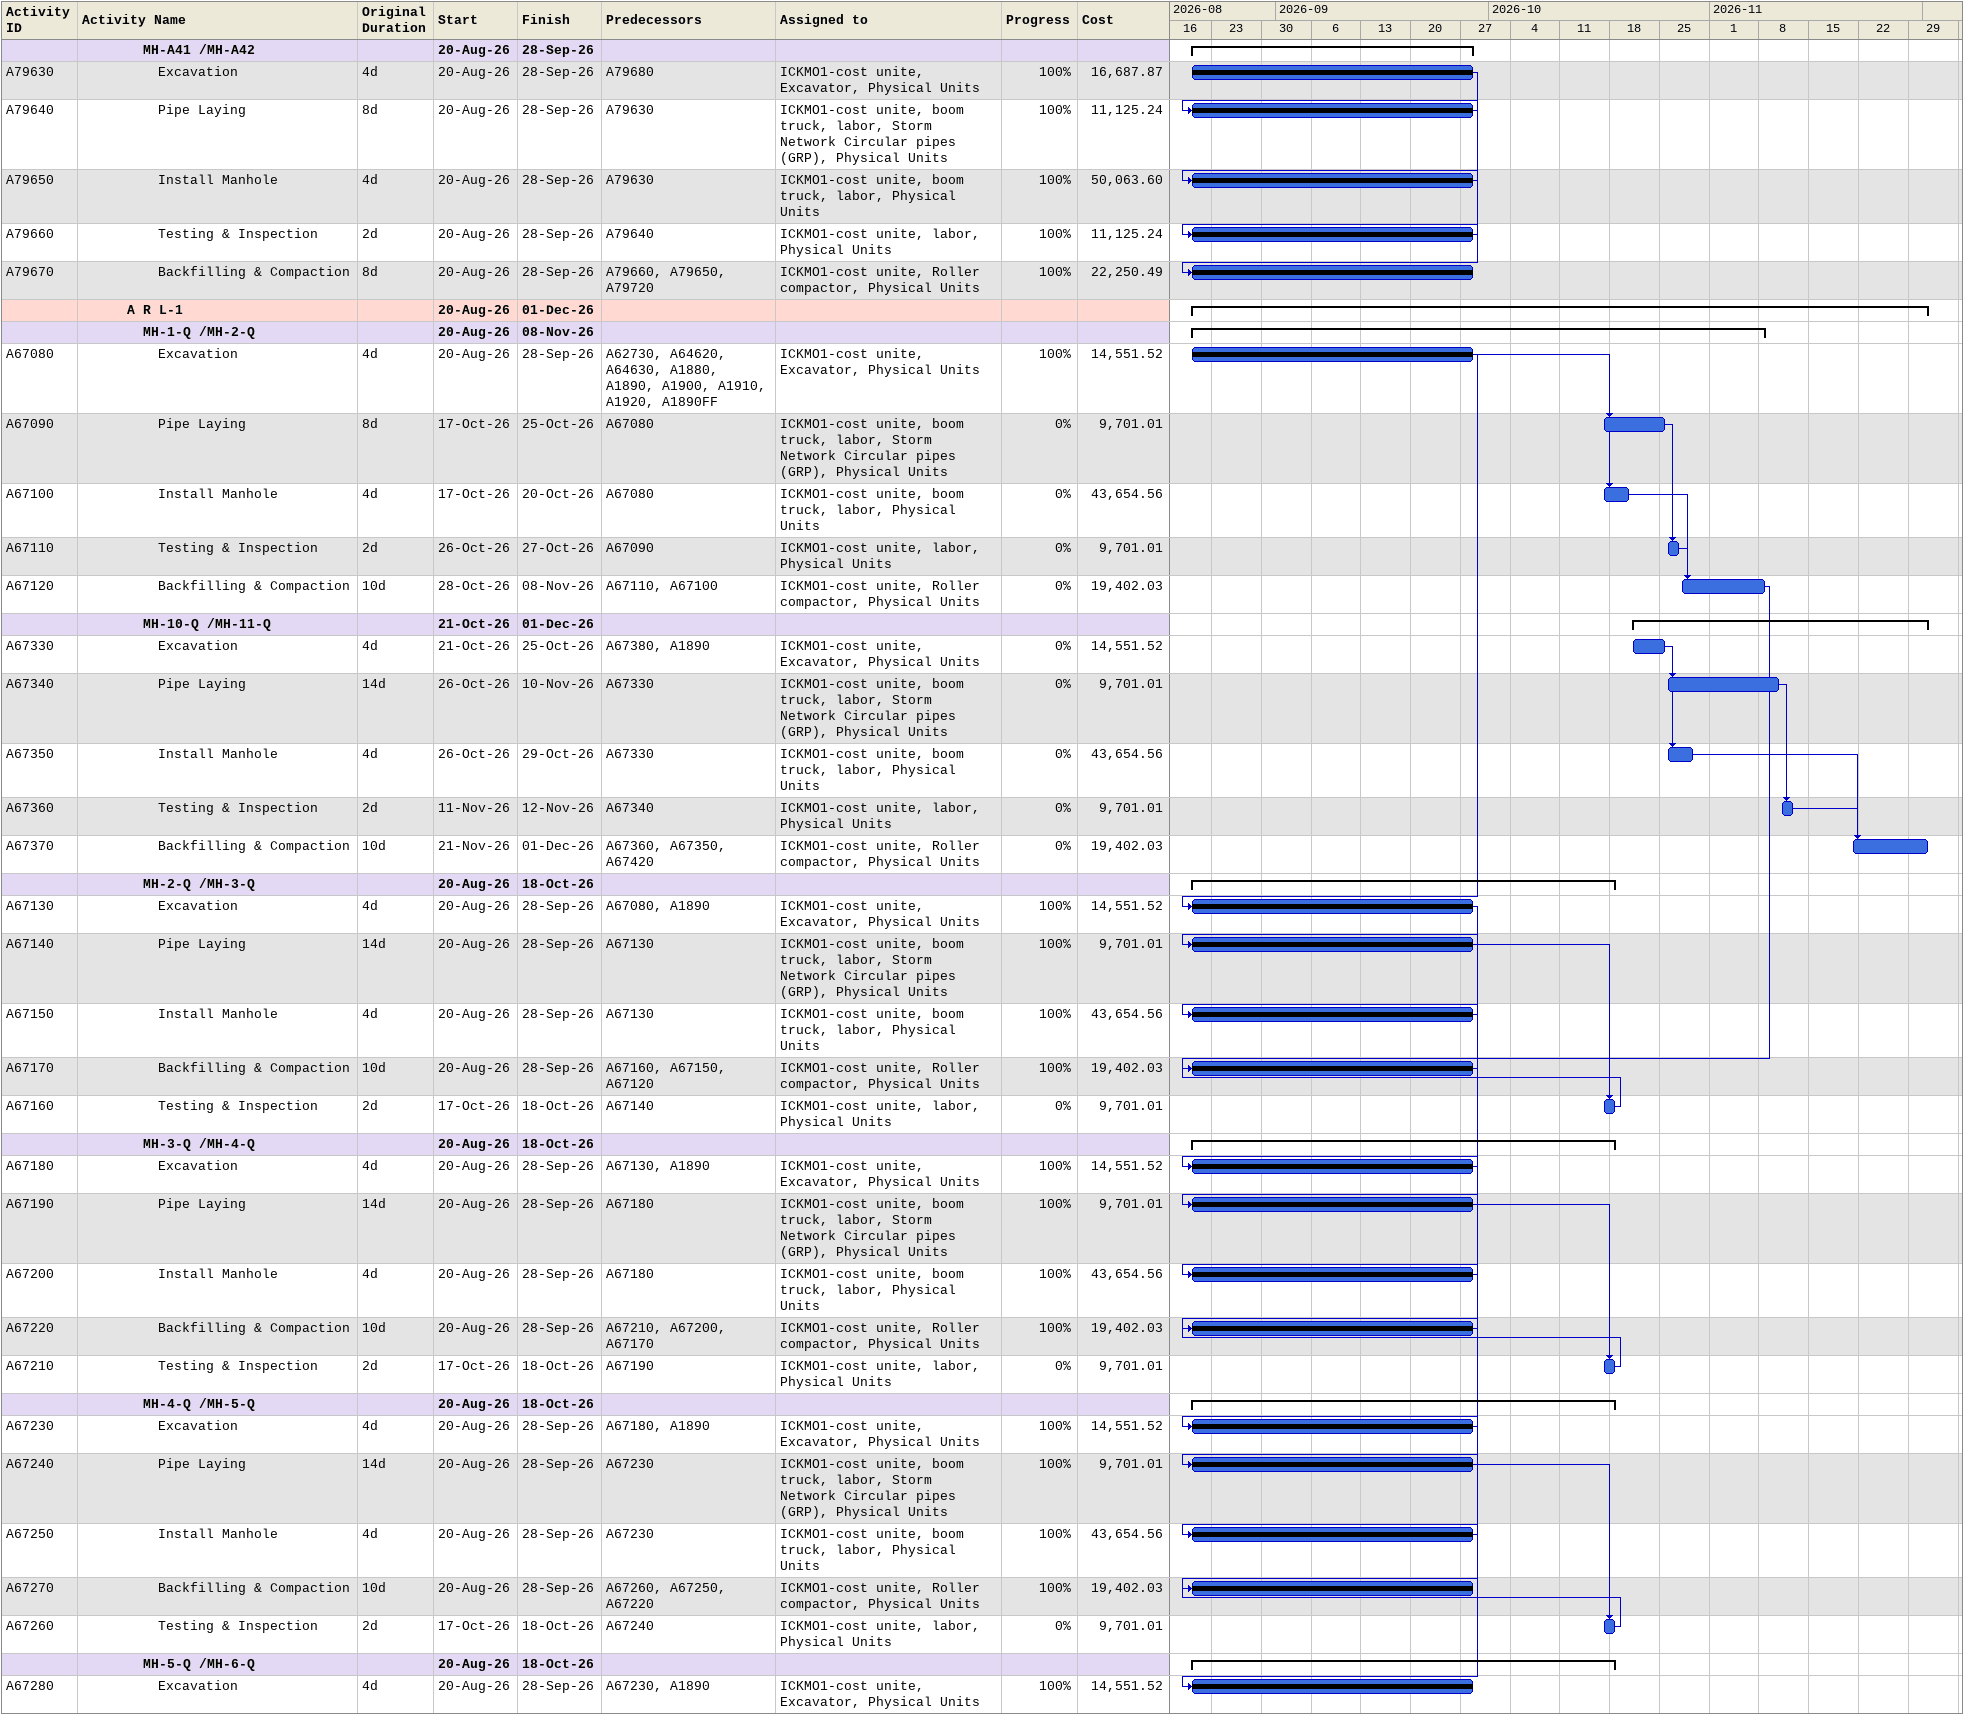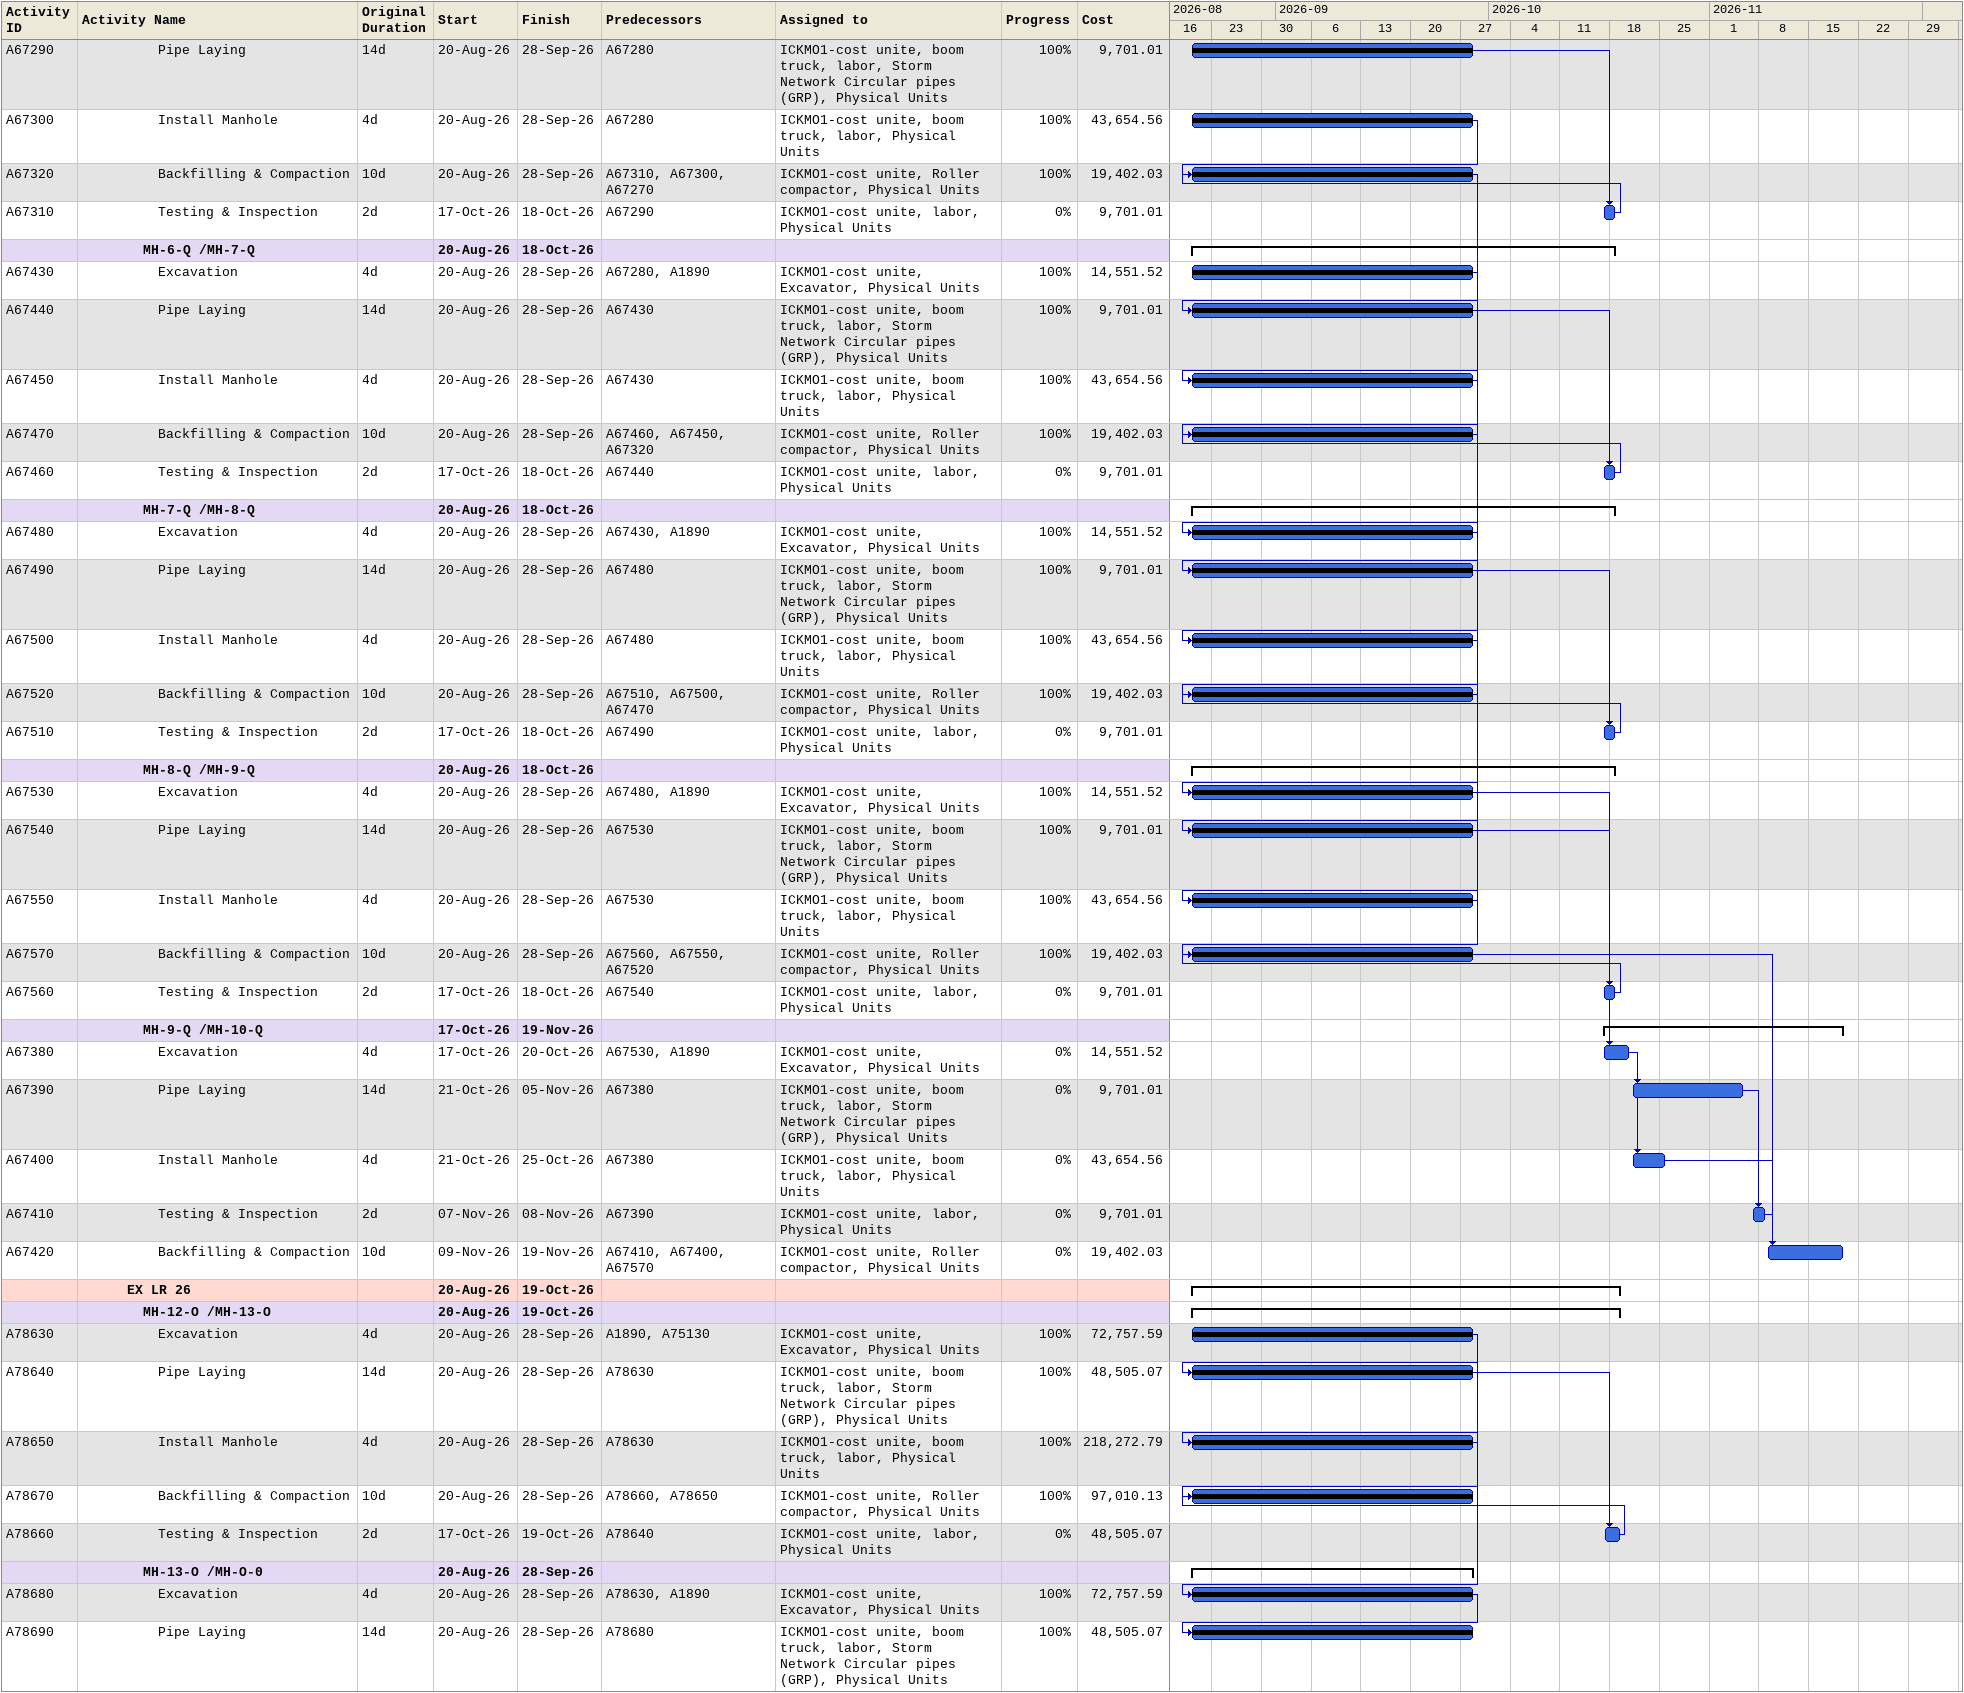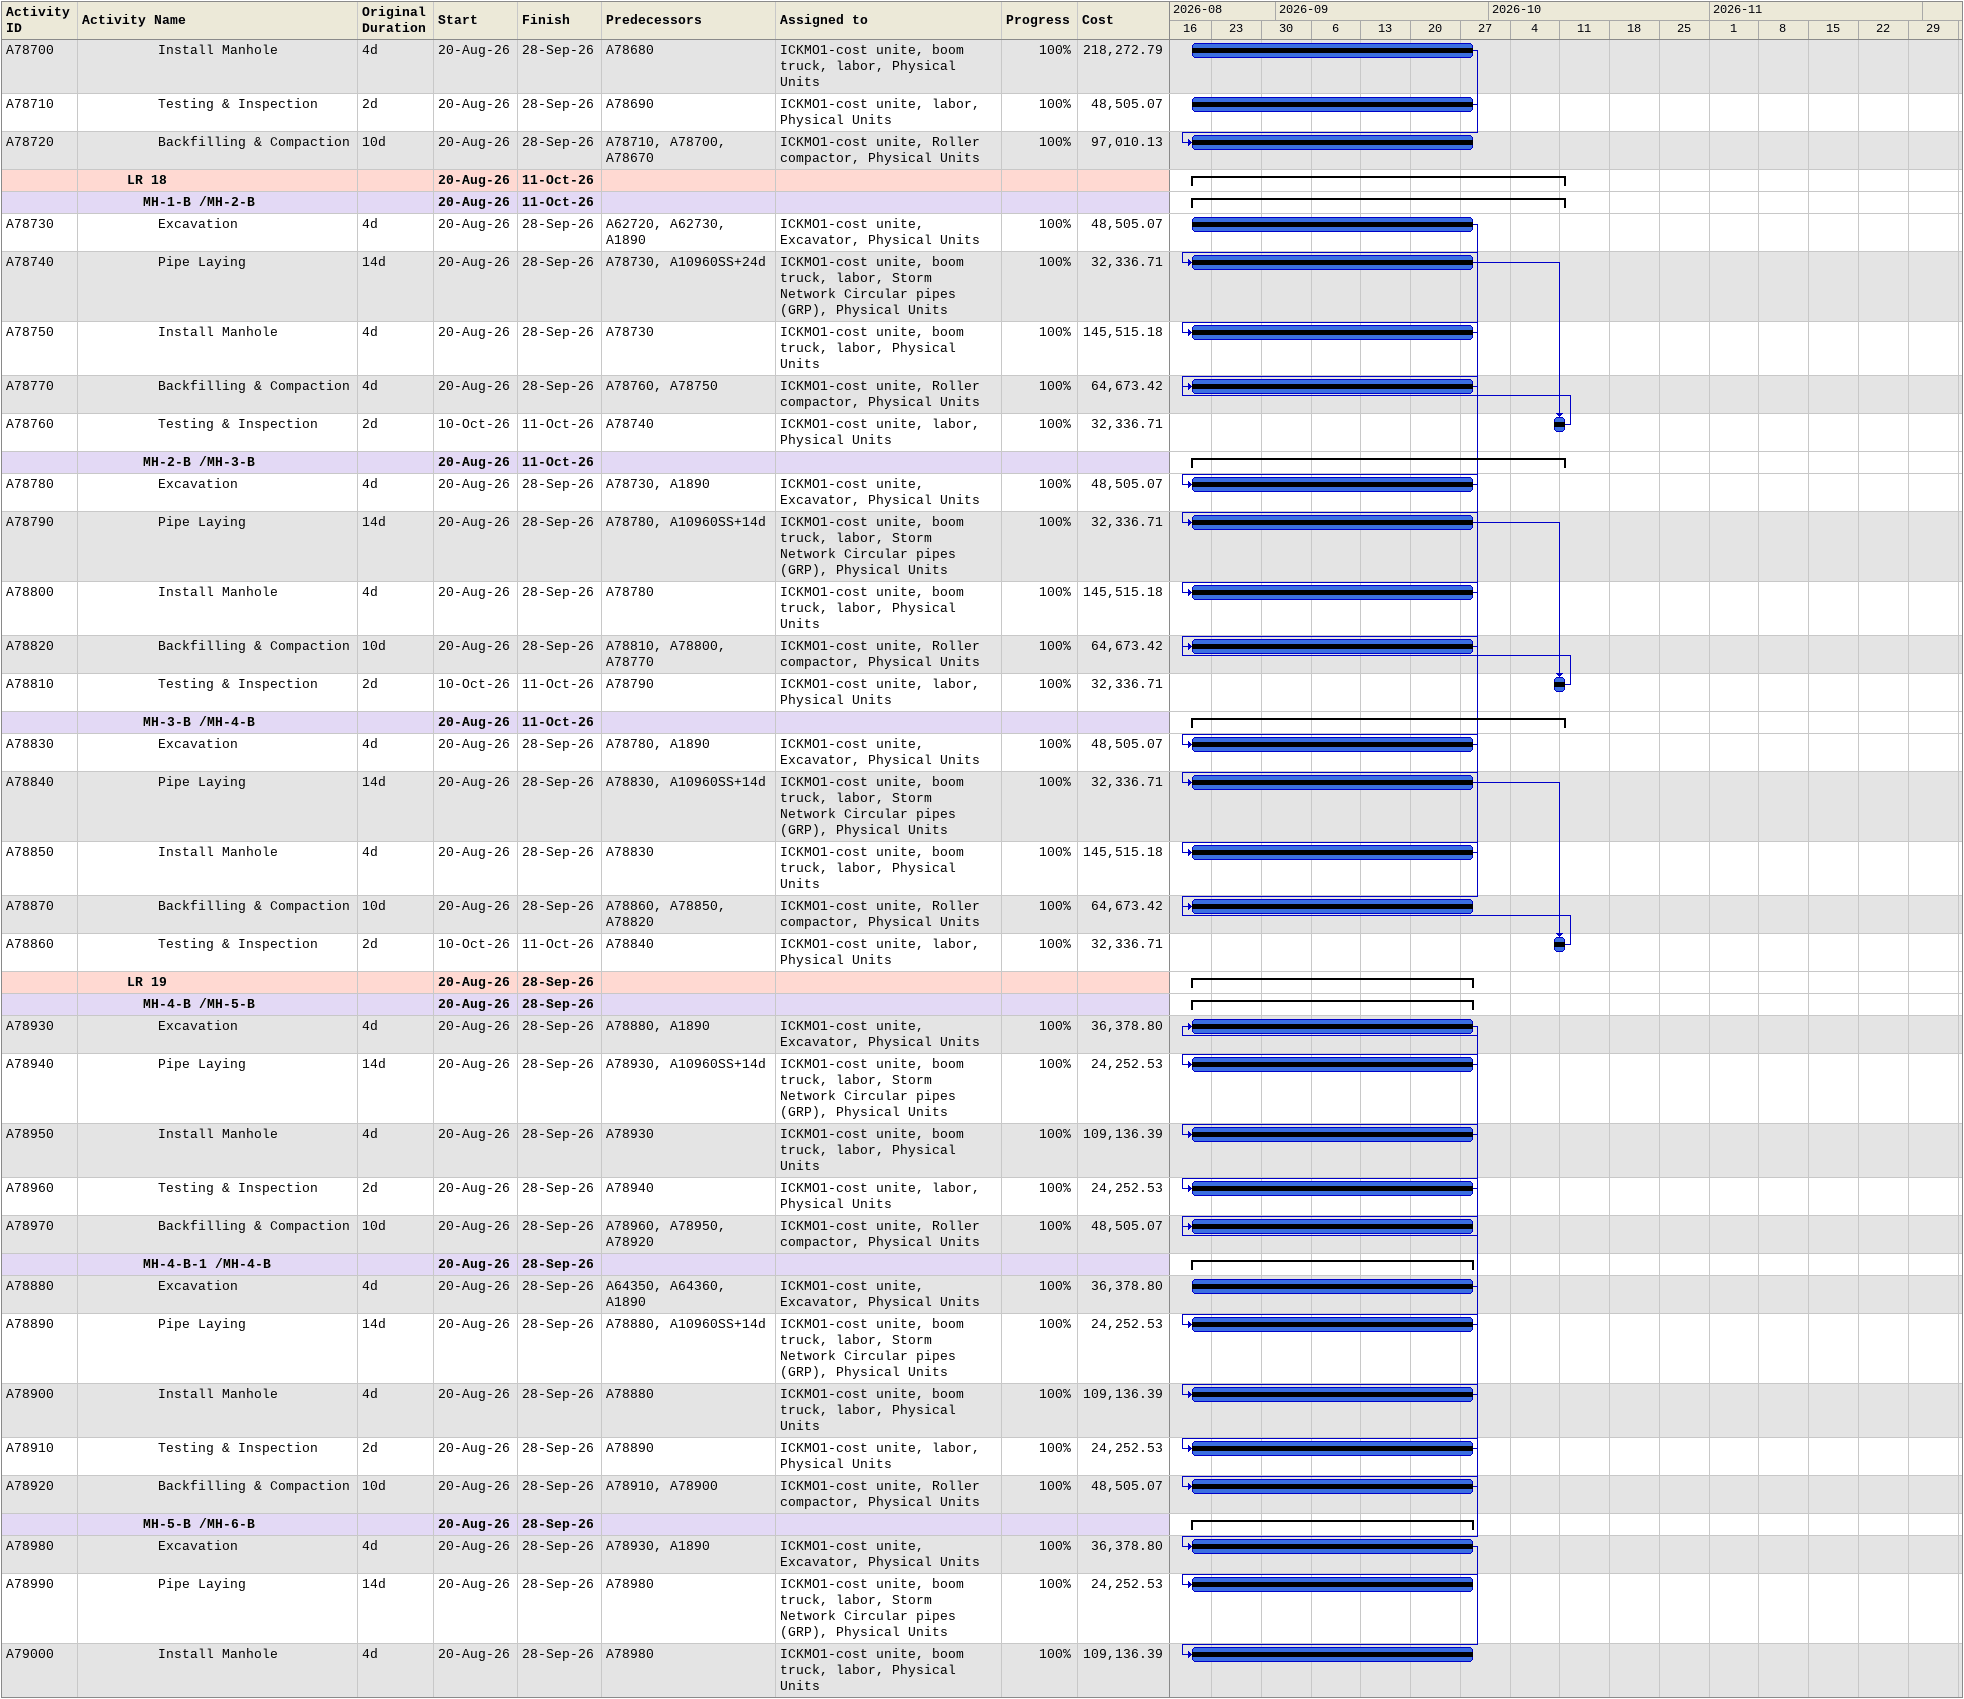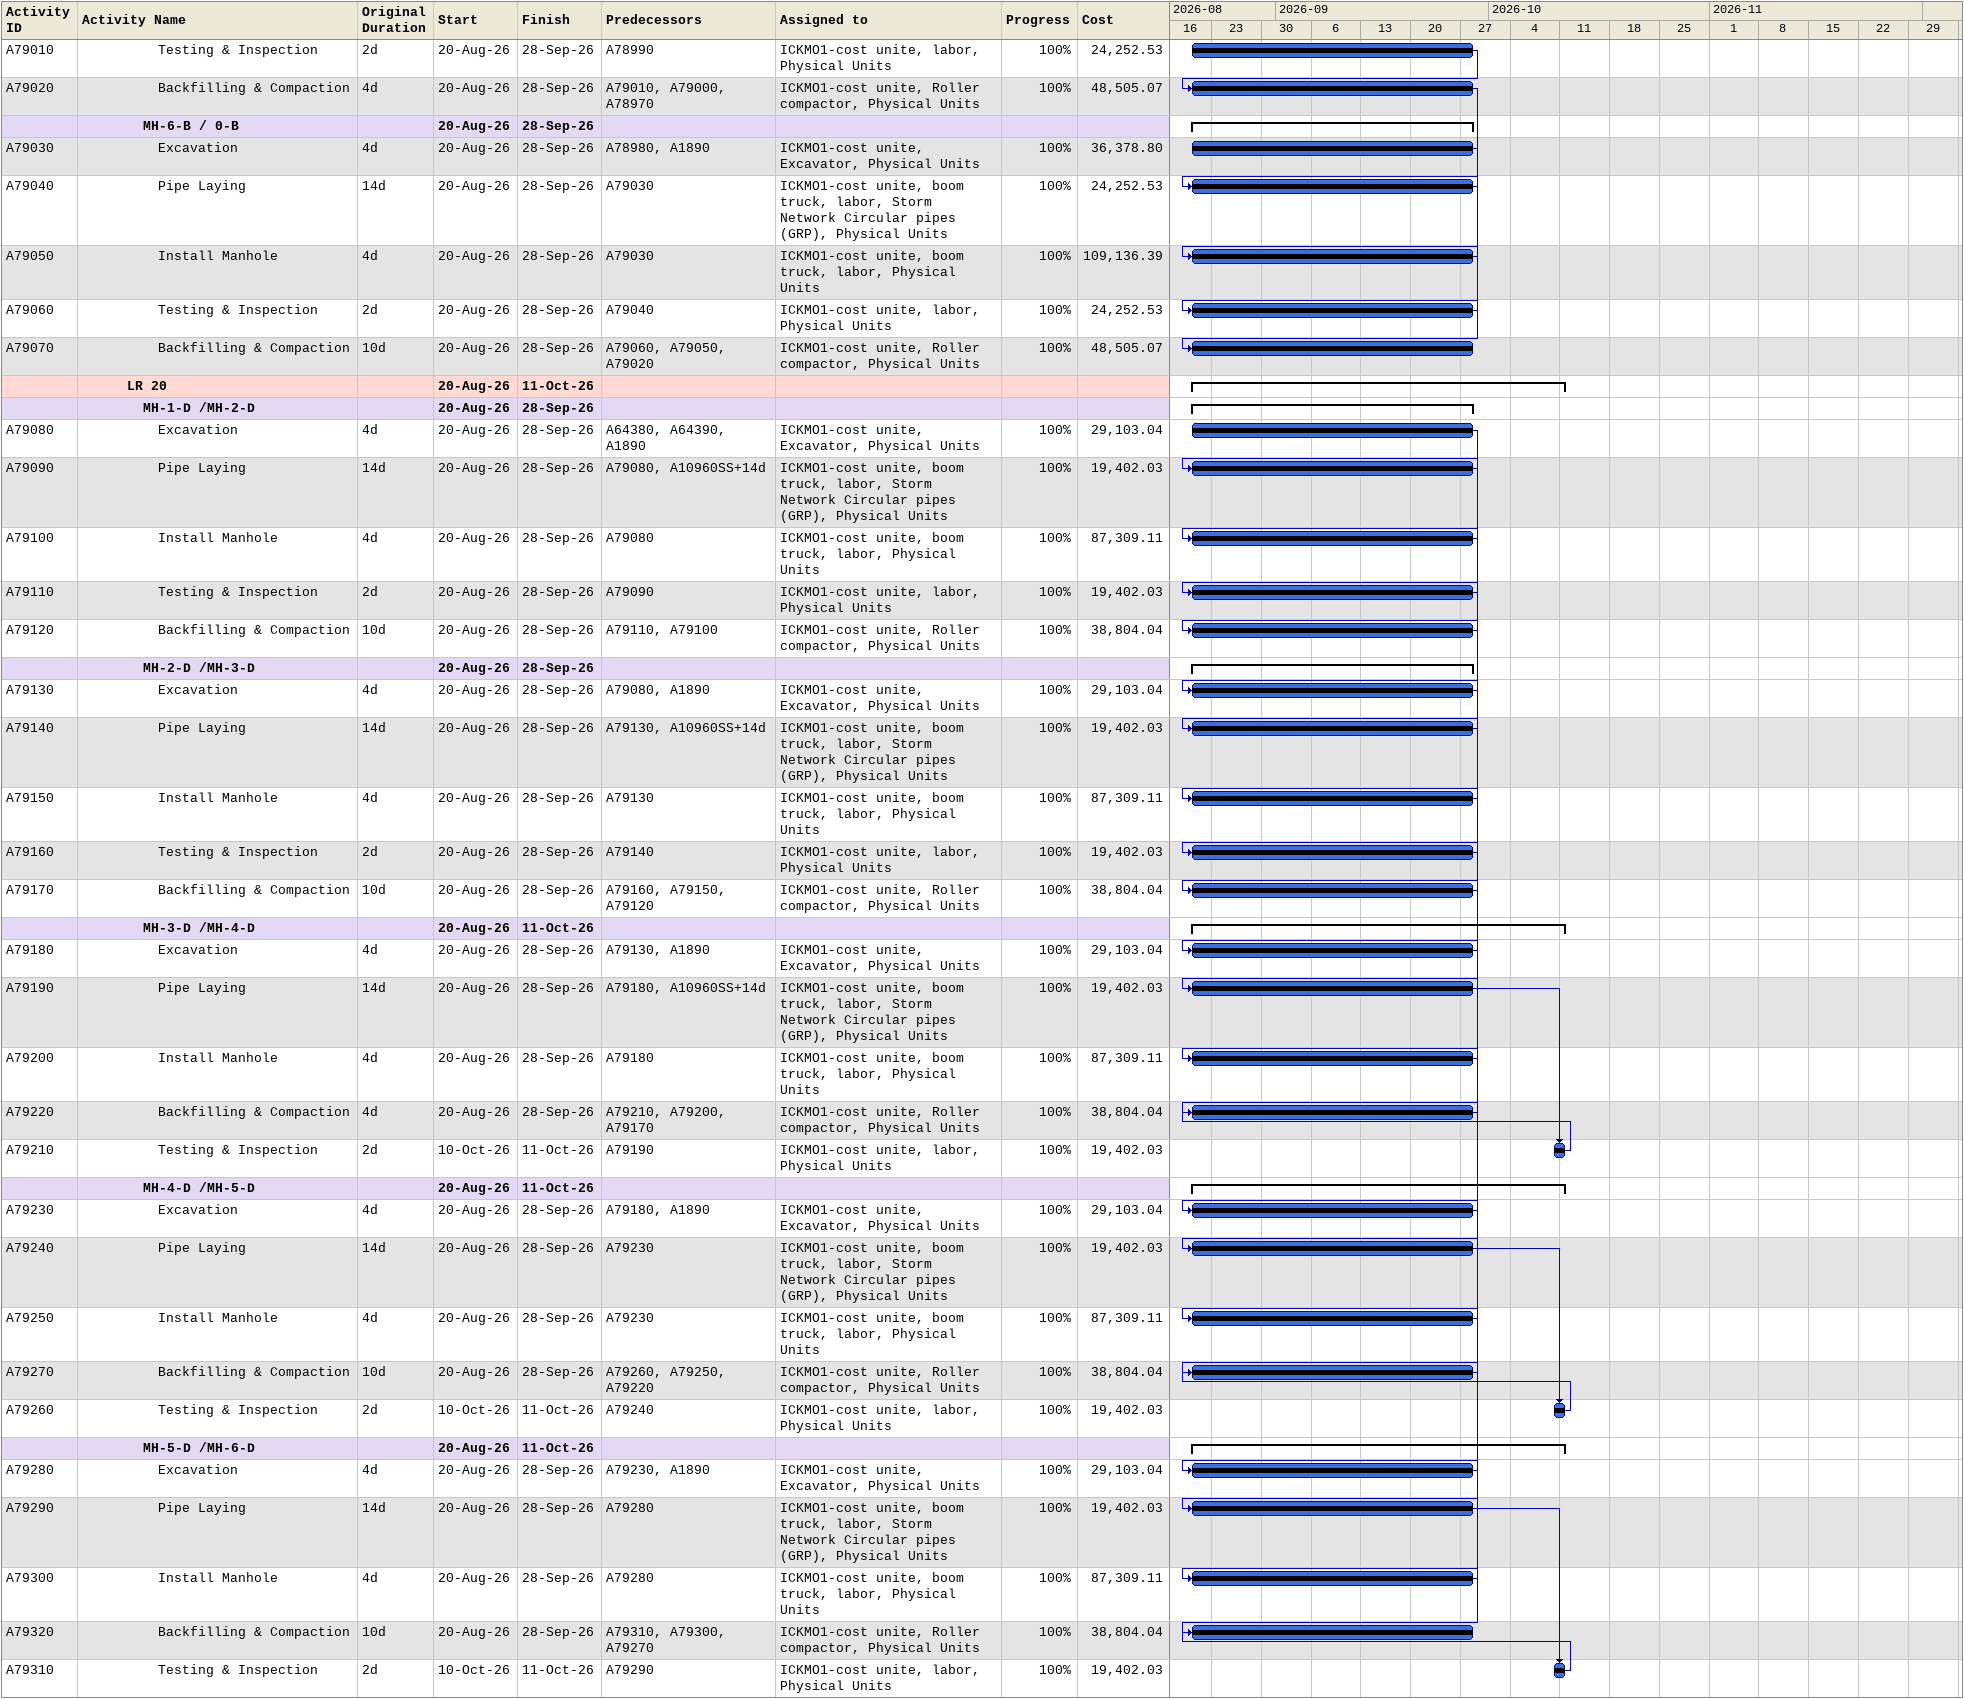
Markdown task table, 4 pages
| ID | Level | Task | Original duration | Start | Finish | Predecessors | Resources | % complete | Cost |
|---|---|---|---|---|---|---|---|---|---|
|  | 5 | **MH-A41 /MH-A42** |  | 2026-08-20 | 2026-09-28 |  |  |  |  |
| A79630 | 6 | Excavation | 4d | 2026-08-20 | 2026-09-28 | A79680 | ICKMO1-cost unite, Excavator, Physical Units | 100 | 16687.87 |
| A79640 | 6 | Pipe Laying | 8d | 2026-08-20 | 2026-09-28 | A79630 | ICKMO1-cost unite, boom truck, labor, Storm Network Circular pipes (GRP), Physical Units | 100 | 11125.24 |
| A79650 | 6 | Install Manhole | 4d | 2026-08-20 | 2026-09-28 | A79630 | ICKMO1-cost unite, boom truck, labor, Physical Units | 100 | 50063.60 |
| A79660 | 6 | Testing & Inspection | 2d | 2026-08-20 | 2026-09-28 | A79640 | ICKMO1-cost unite, labor, Physical Units | 100 | 11125.24 |
| A79670 | 6 | Backfilling & Compaction | 8d | 2026-08-20 | 2026-09-28 | A79660, A79650, A79720 | ICKMO1-cost unite, Roller compactor, Physical Units | 100 | 22250.49 |
|  | 4 | **A R L-1** |  | 2026-08-20 | 2026-12-01 |  |  |  |  |
|  | 5 | **MH-1-Q /MH-2-Q** |  | 2026-08-20 | 2026-11-08 |  |  |  |  |
| A67080 | 6 | Excavation | 4d | 2026-08-20 | 2026-09-28 | A62730, A64620, A64630, A1880, A1890, A1900, A1910, A1920, A1890FF | ICKMO1-cost unite, Excavator, Physical Units | 100 | 14551.52 |
| A67090 | 6 | Pipe Laying | 8d | 2026-10-17 | 2026-10-25 | A67080 | ICKMO1-cost unite, boom truck, labor, Storm Network Circular pipes (GRP), Physical Units | 0 | 9701.01 |
| A67100 | 6 | Install Manhole | 4d | 2026-10-17 | 2026-10-20 | A67080 | ICKMO1-cost unite, boom truck, labor, Physical Units | 0 | 43654.56 |
| A67110 | 6 | Testing & Inspection | 2d | 2026-10-26 | 2026-10-27 | A67090 | ICKMO1-cost unite, labor, Physical Units | 0 | 9701.01 |
| A67120 | 6 | Backfilling & Compaction | 10d | 2026-10-28 | 2026-11-08 | A67110, A67100 | ICKMO1-cost unite, Roller compactor, Physical Units | 0 | 19402.03 |
|  | 5 | **MH-10-Q /MH-11-Q** |  | 2026-10-21 | 2026-12-01 |  |  |  |  |
| A67330 | 6 | Excavation | 4d | 2026-10-21 | 2026-10-25 | A67380, A1890 | ICKMO1-cost unite, Excavator, Physical Units | 0 | 14551.52 |
| A67340 | 6 | Pipe Laying | 14d | 2026-10-26 | 2026-11-10 | A67330 | ICKMO1-cost unite, boom truck, labor, Storm Network Circular pipes (GRP), Physical Units | 0 | 9701.01 |
| A67350 | 6 | Install Manhole | 4d | 2026-10-26 | 2026-10-29 | A67330 | ICKMO1-cost unite, boom truck, labor, Physical Units | 0 | 43654.56 |
| A67360 | 6 | Testing & Inspection | 2d | 2026-11-11 | 2026-11-12 | A67340 | ICKMO1-cost unite, labor, Physical Units | 0 | 9701.01 |
| A67370 | 6 | Backfilling & Compaction | 10d | 2026-11-21 | 2026-12-01 | A67360, A67350, A67420 | ICKMO1-cost unite, Roller compactor, Physical Units | 0 | 19402.03 |
|  | 5 | **MH-2-Q /MH-3-Q** |  | 2026-08-20 | 2026-10-18 |  |  |  |  |
| A67130 | 6 | Excavation | 4d | 2026-08-20 | 2026-09-28 | A67080, A1890 | ICKMO1-cost unite, Excavator, Physical Units | 100 | 14551.52 |
| A67140 | 6 | Pipe Laying | 14d | 2026-08-20 | 2026-09-28 | A67130 | ICKMO1-cost unite, boom truck, labor, Storm Network Circular pipes (GRP), Physical Units | 100 | 9701.01 |
| A67150 | 6 | Install Manhole | 4d | 2026-08-20 | 2026-09-28 | A67130 | ICKMO1-cost unite, boom truck, labor, Physical Units | 100 | 43654.56 |
| A67170 | 6 | Backfilling & Compaction | 10d | 2026-08-20 | 2026-09-28 | A67160, A67150, A67120 | ICKMO1-cost unite, Roller compactor, Physical Units | 100 | 19402.03 |
| A67160 | 6 | Testing & Inspection | 2d | 2026-10-17 | 2026-10-18 | A67140 | ICKMO1-cost unite, labor, Physical Units | 0 | 9701.01 |
|  | 5 | **MH-3-Q /MH-4-Q** |  | 2026-08-20 | 2026-10-18 |  |  |  |  |
| A67180 | 6 | Excavation | 4d | 2026-08-20 | 2026-09-28 | A67130, A1890 | ICKMO1-cost unite, Excavator, Physical Units | 100 | 14551.52 |
| A67190 | 6 | Pipe Laying | 14d | 2026-08-20 | 2026-09-28 | A67180 | ICKMO1-cost unite, boom truck, labor, Storm Network Circular pipes (GRP), Physical Units | 100 | 9701.01 |
| A67200 | 6 | Install Manhole | 4d | 2026-08-20 | 2026-09-28 | A67180 | ICKMO1-cost unite, boom truck, labor, Physical Units | 100 | 43654.56 |
| A67220 | 6 | Backfilling & Compaction | 10d | 2026-08-20 | 2026-09-28 | A67210, A67200, A67170 | ICKMO1-cost unite, Roller compactor, Physical Units | 100 | 19402.03 |
| A67210 | 6 | Testing & Inspection | 2d | 2026-10-17 | 2026-10-18 | A67190 | ICKMO1-cost unite, labor, Physical Units | 0 | 9701.01 |
|  | 5 | **MH-4-Q /MH-5-Q** |  | 2026-08-20 | 2026-10-18 |  |  |  |  |
| A67230 | 6 | Excavation | 4d | 2026-08-20 | 2026-09-28 | A67180, A1890 | ICKMO1-cost unite, Excavator, Physical Units | 100 | 14551.52 |
| A67240 | 6 | Pipe Laying | 14d | 2026-08-20 | 2026-09-28 | A67230 | ICKMO1-cost unite, boom truck, labor, Storm Network Circular pipes (GRP), Physical Units | 100 | 9701.01 |
| A67250 | 6 | Install Manhole | 4d | 2026-08-20 | 2026-09-28 | A67230 | ICKMO1-cost unite, boom truck, labor, Physical Units | 100 | 43654.56 |
| A67270 | 6 | Backfilling & Compaction | 10d | 2026-08-20 | 2026-09-28 | A67260, A67250, A67220 | ICKMO1-cost unite, Roller compactor, Physical Units | 100 | 19402.03 |
| A67260 | 6 | Testing & Inspection | 2d | 2026-10-17 | 2026-10-18 | A67240 | ICKMO1-cost unite, labor, Physical Units | 0 | 9701.01 |
|  | 5 | **MH-5-Q /MH-6-Q** |  | 2026-08-20 | 2026-10-18 |  |  |  |  |
| A67280 | 6 | Excavation | 4d | 2026-08-20 | 2026-09-28 | A67230, A1890 | ICKMO1-cost unite, Excavator, Physical Units | 100 | 14551.52 |
| A67290 | 6 | Pipe Laying | 14d | 2026-08-20 | 2026-09-28 | A67280 | ICKMO1-cost unite, boom truck, labor, Storm Network Circular pipes (GRP), Physical Units | 100 | 9701.01 |
| A67300 | 6 | Install Manhole | 4d | 2026-08-20 | 2026-09-28 | A67280 | ICKMO1-cost unite, boom truck, labor, Physical Units | 100 | 43654.56 |
| A67320 | 6 | Backfilling & Compaction | 10d | 2026-08-20 | 2026-09-28 | A67310, A67300, A67270 | ICKMO1-cost unite, Roller compactor, Physical Units | 100 | 19402.03 |
| A67310 | 6 | Testing & Inspection | 2d | 2026-10-17 | 2026-10-18 | A67290 | ICKMO1-cost unite, labor, Physical Units | 0 | 9701.01 |
|  | 5 | **MH-6-Q /MH-7-Q** |  | 2026-08-20 | 2026-10-18 |  |  |  |  |
| A67430 | 6 | Excavation | 4d | 2026-08-20 | 2026-09-28 | A67280, A1890 | ICKMO1-cost unite, Excavator, Physical Units | 100 | 14551.52 |
| A67440 | 6 | Pipe Laying | 14d | 2026-08-20 | 2026-09-28 | A67430 | ICKMO1-cost unite, boom truck, labor, Storm Network Circular pipes (GRP), Physical Units | 100 | 9701.01 |
| A67450 | 6 | Install Manhole | 4d | 2026-08-20 | 2026-09-28 | A67430 | ICKMO1-cost unite, boom truck, labor, Physical Units | 100 | 43654.56 |
| A67470 | 6 | Backfilling & Compaction | 10d | 2026-08-20 | 2026-09-28 | A67460, A67450, A67320 | ICKMO1-cost unite, Roller compactor, Physical Units | 100 | 19402.03 |
| A67460 | 6 | Testing & Inspection | 2d | 2026-10-17 | 2026-10-18 | A67440 | ICKMO1-cost unite, labor, Physical Units | 0 | 9701.01 |
|  | 5 | **MH-7-Q /MH-8-Q** |  | 2026-08-20 | 2026-10-18 |  |  |  |  |
| A67480 | 6 | Excavation | 4d | 2026-08-20 | 2026-09-28 | A67430, A1890 | ICKMO1-cost unite, Excavator, Physical Units | 100 | 14551.52 |
| A67490 | 6 | Pipe Laying | 14d | 2026-08-20 | 2026-09-28 | A67480 | ICKMO1-cost unite, boom truck, labor, Storm Network Circular pipes (GRP), Physical Units | 100 | 9701.01 |
| A67500 | 6 | Install Manhole | 4d | 2026-08-20 | 2026-09-28 | A67480 | ICKMO1-cost unite, boom truck, labor, Physical Units | 100 | 43654.56 |
| A67520 | 6 | Backfilling & Compaction | 10d | 2026-08-20 | 2026-09-28 | A67510, A67500, A67470 | ICKMO1-cost unite, Roller compactor, Physical Units | 100 | 19402.03 |
| A67510 | 6 | Testing & Inspection | 2d | 2026-10-17 | 2026-10-18 | A67490 | ICKMO1-cost unite, labor, Physical Units | 0 | 9701.01 |
|  | 5 | **MH-8-Q /MH-9-Q** |  | 2026-08-20 | 2026-10-18 |  |  |  |  |
| A67530 | 6 | Excavation | 4d | 2026-08-20 | 2026-09-28 | A67480, A1890 | ICKMO1-cost unite, Excavator, Physical Units | 100 | 14551.52 |
| A67540 | 6 | Pipe Laying | 14d | 2026-08-20 | 2026-09-28 | A67530 | ICKMO1-cost unite, boom truck, labor, Storm Network Circular pipes (GRP), Physical Units | 100 | 9701.01 |
| A67550 | 6 | Install Manhole | 4d | 2026-08-20 | 2026-09-28 | A67530 | ICKMO1-cost unite, boom truck, labor, Physical Units | 100 | 43654.56 |
| A67570 | 6 | Backfilling & Compaction | 10d | 2026-08-20 | 2026-09-28 | A67560, A67550, A67520 | ICKMO1-cost unite, Roller compactor, Physical Units | 100 | 19402.03 |
| A67560 | 6 | Testing & Inspection | 2d | 2026-10-17 | 2026-10-18 | A67540 | ICKMO1-cost unite, labor, Physical Units | 0 | 9701.01 |
|  | 5 | **MH-9-Q /MH-10-Q** |  | 2026-10-17 | 2026-11-19 |  |  |  |  |
| A67380 | 6 | Excavation | 4d | 2026-10-17 | 2026-10-20 | A67530, A1890 | ICKMO1-cost unite, Excavator, Physical Units | 0 | 14551.52 |
| A67390 | 6 | Pipe Laying | 14d | 2026-10-21 | 2026-11-05 | A67380 | ICKMO1-cost unite, boom truck, labor, Storm Network Circular pipes (GRP), Physical Units | 0 | 9701.01 |
| A67400 | 6 | Install Manhole | 4d | 2026-10-21 | 2026-10-25 | A67380 | ICKMO1-cost unite, boom truck, labor, Physical Units | 0 | 43654.56 |
| A67410 | 6 | Testing & Inspection | 2d | 2026-11-07 | 2026-11-08 | A67390 | ICKMO1-cost unite, labor, Physical Units | 0 | 9701.01 |
| A67420 | 6 | Backfilling & Compaction | 10d | 2026-11-09 | 2026-11-19 | A67410, A67400, A67570 | ICKMO1-cost unite, Roller compactor, Physical Units | 0 | 19402.03 |
|  | 4 | **EX LR 26** |  | 2026-08-20 | 2026-10-19 |  |  |  |  |
|  | 5 | **MH-12-O /MH-13-O** |  | 2026-08-20 | 2026-10-19 |  |  |  |  |
| A78630 | 6 | Excavation | 4d | 2026-08-20 | 2026-09-28 | A1890, A75130 | ICKMO1-cost unite, Excavator, Physical Units | 100 | 72757.59 |
| A78640 | 6 | Pipe Laying | 14d | 2026-08-20 | 2026-09-28 | A78630 | ICKMO1-cost unite, boom truck, labor, Storm Network Circular pipes (GRP), Physical Units | 100 | 48505.07 |
| A78650 | 6 | Install Manhole | 4d | 2026-08-20 | 2026-09-28 | A78630 | ICKMO1-cost unite, boom truck, labor, Physical Units | 100 | 218272.79 |
| A78670 | 6 | Backfilling & Compaction | 10d | 2026-08-20 | 2026-09-28 | A78660, A78650 | ICKMO1-cost unite, Roller compactor, Physical Units | 100 | 97010.13 |
| A78660 | 6 | Testing & Inspection | 2d | 2026-10-17 | 2026-10-19 | A78640 | ICKMO1-cost unite, labor, Physical Units | 0 | 48505.07 |
|  | 5 | **MH-13-O /MH-O-0** |  | 2026-08-20 | 2026-09-28 |  |  |  |  |
| A78680 | 6 | Excavation | 4d | 2026-08-20 | 2026-09-28 | A78630, A1890 | ICKMO1-cost unite, Excavator, Physical Units | 100 | 72757.59 |
| A78690 | 6 | Pipe Laying | 14d | 2026-08-20 | 2026-09-28 | A78680 | ICKMO1-cost unite, boom truck, labor, Storm Network Circular pipes (GRP), Physical Units | 100 | 48505.07 |
| A78700 | 6 | Install Manhole | 4d | 2026-08-20 | 2026-09-28 | A78680 | ICKMO1-cost unite, boom truck, labor, Physical Units | 100 | 218272.79 |
| A78710 | 6 | Testing & Inspection | 2d | 2026-08-20 | 2026-09-28 | A78690 | ICKMO1-cost unite, labor, Physical Units | 100 | 48505.07 |
| A78720 | 6 | Backfilling & Compaction | 10d | 2026-08-20 | 2026-09-28 | A78710, A78700, A78670 | ICKMO1-cost unite, Roller compactor, Physical Units | 100 | 97010.13 |
|  | 4 | **LR 18** |  | 2026-08-20 | 2026-10-11 |  |  |  |  |
|  | 5 | **MH-1-B /MH-2-B** |  | 2026-08-20 | 2026-10-11 |  |  |  |  |
| A78730 | 6 | Excavation | 4d | 2026-08-20 | 2026-09-28 | A62720, A62730, A1890 | ICKMO1-cost unite, Excavator, Physical Units | 100 | 48505.07 |
| A78740 | 6 | Pipe Laying | 14d | 2026-08-20 | 2026-09-28 | A78730, A10960SS+24d | ICKMO1-cost unite, boom truck, labor, Storm Network Circular pipes (GRP), Physical Units | 100 | 32336.71 |
| A78750 | 6 | Install Manhole | 4d | 2026-08-20 | 2026-09-28 | A78730 | ICKMO1-cost unite, boom truck, labor, Physical Units | 100 | 145515.18 |
| A78770 | 6 | Backfilling & Compaction | 4d | 2026-08-20 | 2026-09-28 | A78760, A78750 | ICKMO1-cost unite, Roller compactor, Physical Units | 100 | 64673.42 |
| A78760 | 6 | Testing & Inspection | 2d | 2026-10-10 | 2026-10-11 | A78740 | ICKMO1-cost unite, labor, Physical Units | 100 | 32336.71 |
|  | 5 | **MH-2-B /MH-3-B** |  | 2026-08-20 | 2026-10-11 |  |  |  |  |
| A78780 | 6 | Excavation | 4d | 2026-08-20 | 2026-09-28 | A78730, A1890 | ICKMO1-cost unite, Excavator, Physical Units | 100 | 48505.07 |
| A78790 | 6 | Pipe Laying | 14d | 2026-08-20 | 2026-09-28 | A78780, A10960SS+14d | ICKMO1-cost unite, boom truck, labor, Storm Network Circular pipes (GRP), Physical Units | 100 | 32336.71 |
| A78800 | 6 | Install Manhole | 4d | 2026-08-20 | 2026-09-28 | A78780 | ICKMO1-cost unite, boom truck, labor, Physical Units | 100 | 145515.18 |
| A78820 | 6 | Backfilling & Compaction | 10d | 2026-08-20 | 2026-09-28 | A78810, A78800, A78770 | ICKMO1-cost unite, Roller compactor, Physical Units | 100 | 64673.42 |
| A78810 | 6 | Testing & Inspection | 2d | 2026-10-10 | 2026-10-11 | A78790 | ICKMO1-cost unite, labor, Physical Units | 100 | 32336.71 |
|  | 5 | **MH-3-B /MH-4-B** |  | 2026-08-20 | 2026-10-11 |  |  |  |  |
| A78830 | 6 | Excavation | 4d | 2026-08-20 | 2026-09-28 | A78780, A1890 | ICKMO1-cost unite, Excavator, Physical Units | 100 | 48505.07 |
| A78840 | 6 | Pipe Laying | 14d | 2026-08-20 | 2026-09-28 | A78830, A10960SS+14d | ICKMO1-cost unite, boom truck, labor, Storm Network Circular pipes (GRP), Physical Units | 100 | 32336.71 |
| A78850 | 6 | Install Manhole | 4d | 2026-08-20 | 2026-09-28 | A78830 | ICKMO1-cost unite, boom truck, labor, Physical Units | 100 | 145515.18 |
| A78870 | 6 | Backfilling & Compaction | 10d | 2026-08-20 | 2026-09-28 | A78860, A78850, A78820 | ICKMO1-cost unite, Roller compactor, Physical Units | 100 | 64673.42 |
| A78860 | 6 | Testing & Inspection | 2d | 2026-10-10 | 2026-10-11 | A78840 | ICKMO1-cost unite, labor, Physical Units | 100 | 32336.71 |
|  | 4 | **LR 19** |  | 2026-08-20 | 2026-09-28 |  |  |  |  |
|  | 5 | **MH-4-B /MH-5-B** |  | 2026-08-20 | 2026-09-28 |  |  |  |  |
| A78930 | 6 | Excavation | 4d | 2026-08-20 | 2026-09-28 | A78880, A1890 | ICKMO1-cost unite, Excavator, Physical Units | 100 | 36378.80 |
| A78940 | 6 | Pipe Laying | 14d | 2026-08-20 | 2026-09-28 | A78930, A10960SS+14d | ICKMO1-cost unite, boom truck, labor, Storm Network Circular pipes (GRP), Physical Units | 100 | 24252.53 |
| A78950 | 6 | Install Manhole | 4d | 2026-08-20 | 2026-09-28 | A78930 | ICKMO1-cost unite, boom truck, labor, Physical Units | 100 | 109136.39 |
| A78960 | 6 | Testing & Inspection | 2d | 2026-08-20 | 2026-09-28 | A78940 | ICKMO1-cost unite, labor, Physical Units | 100 | 24252.53 |
| A78970 | 6 | Backfilling & Compaction | 10d | 2026-08-20 | 2026-09-28 | A78960, A78950, A78920 | ICKMO1-cost unite, Roller compactor, Physical Units | 100 | 48505.07 |
|  | 5 | **MH-4-B-1 /MH-4-B** |  | 2026-08-20 | 2026-09-28 |  |  |  |  |
| A78880 | 6 | Excavation | 4d | 2026-08-20 | 2026-09-28 | A64350, A64360, A1890 | ICKMO1-cost unite, Excavator, Physical Units | 100 | 36378.80 |
| A78890 | 6 | Pipe Laying | 14d | 2026-08-20 | 2026-09-28 | A78880, A10960SS+14d | ICKMO1-cost unite, boom truck, labor, Storm Network Circular pipes (GRP), Physical Units | 100 | 24252.53 |
| A78900 | 6 | Install Manhole | 4d | 2026-08-20 | 2026-09-28 | A78880 | ICKMO1-cost unite, boom truck, labor, Physical Units | 100 | 109136.39 |
| A78910 | 6 | Testing & Inspection | 2d | 2026-08-20 | 2026-09-28 | A78890 | ICKMO1-cost unite, labor, Physical Units | 100 | 24252.53 |
| A78920 | 6 | Backfilling & Compaction | 10d | 2026-08-20 | 2026-09-28 | A78910, A78900 | ICKMO1-cost unite, Roller compactor, Physical Units | 100 | 48505.07 |
|  | 5 | **MH-5-B /MH-6-B** |  | 2026-08-20 | 2026-09-28 |  |  |  |  |
| A78980 | 6 | Excavation | 4d | 2026-08-20 | 2026-09-28 | A78930, A1890 | ICKMO1-cost unite, Excavator, Physical Units | 100 | 36378.80 |
| A78990 | 6 | Pipe Laying | 14d | 2026-08-20 | 2026-09-28 | A78980 | ICKMO1-cost unite, boom truck, labor, Storm Network Circular pipes (GRP), Physical Units | 100 | 24252.53 |
| A79000 | 6 | Install Manhole | 4d | 2026-08-20 | 2026-09-28 | A78980 | ICKMO1-cost unite, boom truck, labor, Physical Units | 100 | 109136.39 |
| A79010 | 6 | Testing & Inspection | 2d | 2026-08-20 | 2026-09-28 | A78990 | ICKMO1-cost unite, labor, Physical Units | 100 | 24252.53 |
| A79020 | 6 | Backfilling & Compaction | 4d | 2026-08-20 | 2026-09-28 | A79010, A79000, A78970 | ICKMO1-cost unite, Roller compactor, Physical Units | 100 | 48505.07 |
|  | 5 | **MH-6-B / 0-B** |  | 2026-08-20 | 2026-09-28 |  |  |  |  |
| A79030 | 6 | Excavation | 4d | 2026-08-20 | 2026-09-28 | A78980, A1890 | ICKMO1-cost unite, Excavator, Physical Units | 100 | 36378.80 |
| A79040 | 6 | Pipe Laying | 14d | 2026-08-20 | 2026-09-28 | A79030 | ICKMO1-cost unite, boom truck, labor, Storm Network Circular pipes (GRP), Physical Units | 100 | 24252.53 |
| A79050 | 6 | Install Manhole | 4d | 2026-08-20 | 2026-09-28 | A79030 | ICKMO1-cost unite, boom truck, labor, Physical Units | 100 | 109136.39 |
| A79060 | 6 | Testing & Inspection | 2d | 2026-08-20 | 2026-09-28 | A79040 | ICKMO1-cost unite, labor, Physical Units | 100 | 24252.53 |
| A79070 | 6 | Backfilling & Compaction | 10d | 2026-08-20 | 2026-09-28 | A79060, A79050, A79020 | ICKMO1-cost unite, Roller compactor, Physical Units | 100 | 48505.07 |
|  | 4 | **LR 20** |  | 2026-08-20 | 2026-10-11 |  |  |  |  |
|  | 5 | **MH-1-D /MH-2-D** |  | 2026-08-20 | 2026-09-28 |  |  |  |  |
| A79080 | 6 | Excavation | 4d | 2026-08-20 | 2026-09-28 | A64380, A64390, A1890 | ICKMO1-cost unite, Excavator, Physical Units | 100 | 29103.04 |
| A79090 | 6 | Pipe Laying | 14d | 2026-08-20 | 2026-09-28 | A79080, A10960SS+14d | ICKMO1-cost unite, boom truck, labor, Storm Network Circular pipes (GRP), Physical Units | 100 | 19402.03 |
| A79100 | 6 | Install Manhole | 4d | 2026-08-20 | 2026-09-28 | A79080 | ICKMO1-cost unite, boom truck, labor, Physical Units | 100 | 87309.11 |
| A79110 | 6 | Testing & Inspection | 2d | 2026-08-20 | 2026-09-28 | A79090 | ICKMO1-cost unite, labor, Physical Units | 100 | 19402.03 |
| A79120 | 6 | Backfilling & Compaction | 10d | 2026-08-20 | 2026-09-28 | A79110, A79100 | ICKMO1-cost unite, Roller compactor, Physical Units | 100 | 38804.04 |
|  | 5 | **MH-2-D /MH-3-D** |  | 2026-08-20 | 2026-09-28 |  |  |  |  |
| A79130 | 6 | Excavation | 4d | 2026-08-20 | 2026-09-28 | A79080, A1890 | ICKMO1-cost unite, Excavator, Physical Units | 100 | 29103.04 |
| A79140 | 6 | Pipe Laying | 14d | 2026-08-20 | 2026-09-28 | A79130, A10960SS+14d | ICKMO1-cost unite, boom truck, labor, Storm Network Circular pipes (GRP), Physical Units | 100 | 19402.03 |
| A79150 | 6 | Install Manhole | 4d | 2026-08-20 | 2026-09-28 | A79130 | ICKMO1-cost unite, boom truck, labor, Physical Units | 100 | 87309.11 |
| A79160 | 6 | Testing & Inspection | 2d | 2026-08-20 | 2026-09-28 | A79140 | ICKMO1-cost unite, labor, Physical Units | 100 | 19402.03 |
| A79170 | 6 | Backfilling & Compaction | 10d | 2026-08-20 | 2026-09-28 | A79160, A79150, A79120 | ICKMO1-cost unite, Roller compactor, Physical Units | 100 | 38804.04 |
|  | 5 | **MH-3-D /MH-4-D** |  | 2026-08-20 | 2026-10-11 |  |  |  |  |
| A79180 | 6 | Excavation | 4d | 2026-08-20 | 2026-09-28 | A79130, A1890 | ICKMO1-cost unite, Excavator, Physical Units | 100 | 29103.04 |
| A79190 | 6 | Pipe Laying | 14d | 2026-08-20 | 2026-09-28 | A79180, A10960SS+14d | ICKMO1-cost unite, boom truck, labor, Storm Network Circular pipes (GRP), Physical Units | 100 | 19402.03 |
| A79200 | 6 | Install Manhole | 4d | 2026-08-20 | 2026-09-28 | A79180 | ICKMO1-cost unite, boom truck, labor, Physical Units | 100 | 87309.11 |
| A79220 | 6 | Backfilling & Compaction | 4d | 2026-08-20 | 2026-09-28 | A79210, A79200, A79170 | ICKMO1-cost unite, Roller compactor, Physical Units | 100 | 38804.04 |
| A79210 | 6 | Testing & Inspection | 2d | 2026-10-10 | 2026-10-11 | A79190 | ICKMO1-cost unite, labor, Physical Units | 100 | 19402.03 |
|  | 5 | **MH-4-D /MH-5-D** |  | 2026-08-20 | 2026-10-11 |  |  |  |  |
| A79230 | 6 | Excavation | 4d | 2026-08-20 | 2026-09-28 | A79180, A1890 | ICKMO1-cost unite, Excavator, Physical Units | 100 | 29103.04 |
| A79240 | 6 | Pipe Laying | 14d | 2026-08-20 | 2026-09-28 | A79230 | ICKMO1-cost unite, boom truck, labor, Storm Network Circular pipes (GRP), Physical Units | 100 | 19402.03 |
| A79250 | 6 | Install Manhole | 4d | 2026-08-20 | 2026-09-28 | A79230 | ICKMO1-cost unite, boom truck, labor, Physical Units | 100 | 87309.11 |
| A79270 | 6 | Backfilling & Compaction | 10d | 2026-08-20 | 2026-09-28 | A79260, A79250, A79220 | ICKMO1-cost unite, Roller compactor, Physical Units | 100 | 38804.04 |
| A79260 | 6 | Testing & Inspection | 2d | 2026-10-10 | 2026-10-11 | A79240 | ICKMO1-cost unite, labor, Physical Units | 100 | 19402.03 |
|  | 5 | **MH-5-D /MH-6-D** |  | 2026-08-20 | 2026-10-11 |  |  |  |  |
| A79280 | 6 | Excavation | 4d | 2026-08-20 | 2026-09-28 | A79230, A1890 | ICKMO1-cost unite, Excavator, Physical Units | 100 | 29103.04 |
| A79290 | 6 | Pipe Laying | 14d | 2026-08-20 | 2026-09-28 | A79280 | ICKMO1-cost unite, boom truck, labor, Storm Network Circular pipes (GRP), Physical Units | 100 | 19402.03 |
| A79300 | 6 | Install Manhole | 4d | 2026-08-20 | 2026-09-28 | A79280 | ICKMO1-cost unite, boom truck, labor, Physical Units | 100 | 87309.11 |
| A79320 | 6 | Backfilling & Compaction | 10d | 2026-08-20 | 2026-09-28 | A79310, A79300, A79270 | ICKMO1-cost unite, Roller compactor, Physical Units | 100 | 38804.04 |
| A79310 | 6 | Testing & Inspection | 2d | 2026-10-10 | 2026-10-11 | A79290 | ICKMO1-cost unite, labor, Physical Units | 100 | 19402.03 |
